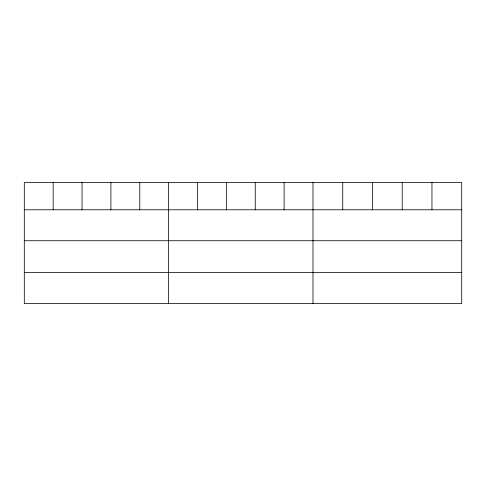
<?xml version="1.0" encoding="UTF-8"?>
<svg xmlns="http://www.w3.org/2000/svg" width="486" height="486" viewBox="0 0 486 486"><rect width="100%" height="100%" fill="white"/><g stroke="black" fill="none" stroke-linecap="round" stroke-linejoin="round"><path stroke-width="0.73" d="M461.7 240.728L461.7 182.438L24.3 182.438L24.3 303.562L461.7 303.562L461.7 240.728L24.3 240.728M24.3 209.782L461.7 209.782M24.3 272.616L461.7 272.616M431.957 182.438L431.957 209.782M402.214 182.438L402.214 209.782M372.47 182.438L372.47 209.782M342.727 182.438L342.727 209.782M312.984 182.438L312.984 303.562M284.116 182.438L284.116 209.782M255.247 182.438L255.247 209.782M226.379 182.438L226.379 209.782M197.51 182.438L197.51 209.782M168.642 182.438L168.642 303.562M139.774 182.438L139.774 209.782M110.905 182.438L110.905 209.782M82.037 182.438L82.037 209.782M53.168 182.438L53.168 209.782"/></g></svg>
